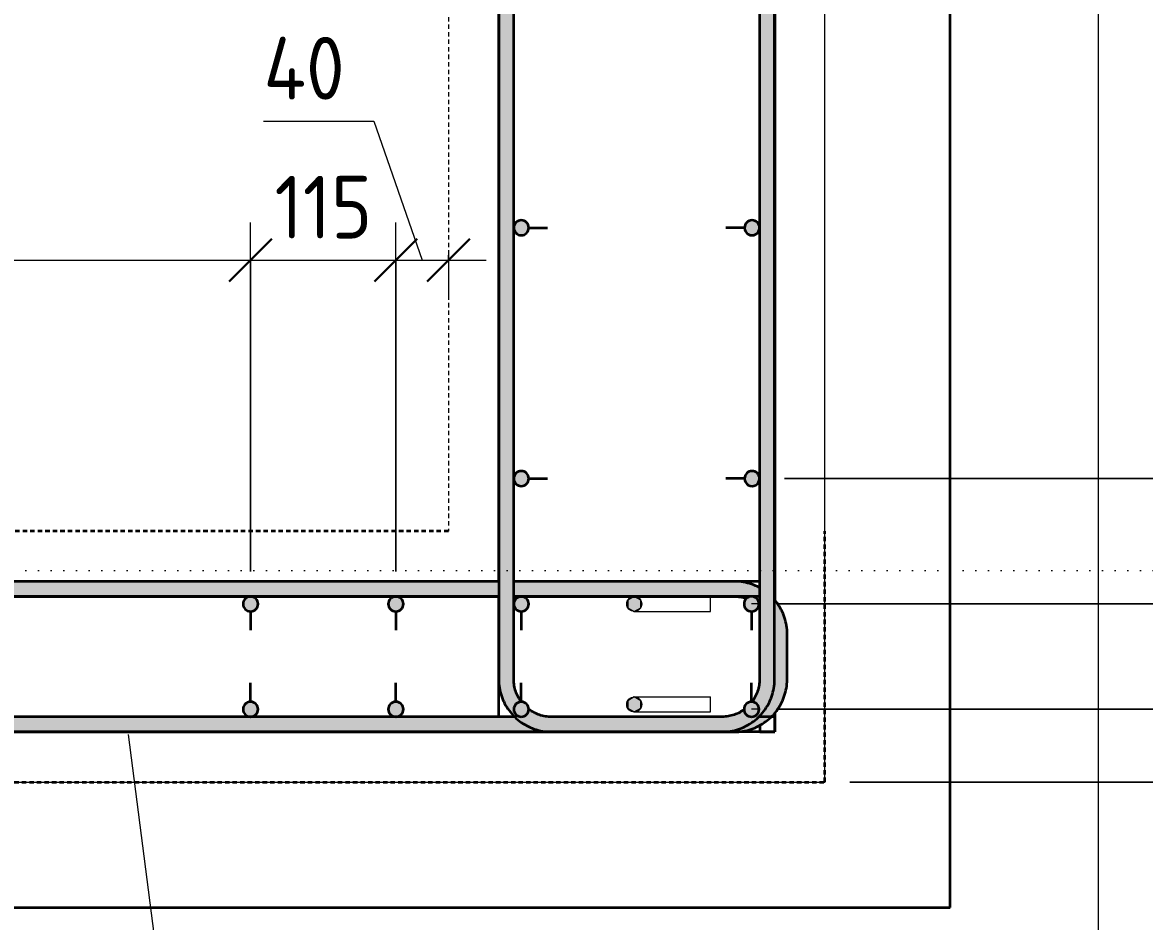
# Model space of a CAD drawing. Header units: millimetres. Extents: x 23200 to 49062, y -2858 to 35213.
# Drawn here: x 27010 to 27905, y 32634 to 33351 of the extents above; entities that cross this region are included whole.
import ezdxf

# ---------------------------------------------------------------- set-up
doc = ezdxf.new("R2010")
doc.units = ezdxf.units.MM
doc.linetypes.add('01 Штриховая _4 мм_', pattern=[6, 3.5, -2.5])
doc.linetypes.add('04 Пунктир 10мм', pattern=[10, 0, -10])
for name, color, linetype, lineweight in [('AA_Dim', 7, 'Continuous', 9), ('AA_Dim-20', 7, 'Continuous', 9), ('AA_Linii', 7, 'Continuous', 9), ('AA_Oformlenie', 7, 'Continuous', 9), ('AA_Razrez', 7, 'Continuous', 9), ('AA_Vinoska', 7, 'Continuous', 9), ('AF_Perekritie', 7, 'Continuous', 60), ('AF_Perekritie_Опалубка', 253, 'Continuous', 20), ('AF_Stena_Опалубка', 253, 'Continuous', 20), ('KR_Armatura', 7, 'Continuous', 20), ('KR_Armatura_Tonkie', 7, 'Continuous', 20), ('KR_Fundament', 7, 'Continuous', 20)]:
    doc.layers.add(name, color=color, linetype=linetype, lineweight=lineweight)
doc.styles.add('ISOCPEUR_1', font='isocpeur.ttf', dxfattribs={"width": 0.9, "height": 50})
doc.dimstyles.new('05_Округл_5мм__прозр_', dxfattribs={"dimscale": 304.8, "dimtxt": 49.799059, "dimasz": 0.111549, "dimexe": 0.098425, "dimexo": 0.065617, "dimgap": 0.006562, "dimtad": 1, "dimdec": 0, "dimrnd": 5, "dimdsep": 46, "dimtxsty": 'ISOCPEUR_1', "dimblk1": 'OBLIQUE', "dimblk2": 'OBLIQUE', "dimsah": 1, "dimcen": 0.09, "dimdle": 0.098425, "dimazin": 0, "dimtfac": 1, "dimtdec": 4, "dimtix": 1, "dimtmove": 1, "dimatfit": 3, "dimfxl": 1, "dimtvp": 1, "dimtolj": 1, "dimtzin": 0, "dimlwd": 18, "dimlwe": 18, "dimarcsym": 2})
doc.dimstyles.new('05_Округл_5мм__прозр__1', dxfattribs={"dimscale": 304.8, "dimtxt": 49.799059, "dimasz": 0.111549, "dimexe": 0.098425, "dimexo": 0.065617, "dimgap": 0.006562, "dimtad": 1, "dimdec": 0, "dimrnd": 5, "dimdsep": 46, "dimtxsty": 'ISOCPEUR_1', "dimblk1": 'OBLIQUE', "dimblk2": 'OBLIQUE', "dimsah": 1, "dimcen": 0.09, "dimdle": 0.098425, "dimazin": 0, "dimtfac": 1, "dimtdec": 4, "dimtix": 1, "dimtmove": 0, "dimatfit": 3, "dimfxl": 1, "dimtvp": 1, "dimtolj": 1, "dimtzin": 0, "dimlwd": 18, "dimlwe": 18, "dimarcsym": 2})

# ---------------------------------------------------------------- blocks, each defined once
blk = doc.blocks.new('350_Стержень П торец СК-СГ _НесАрм_РабПлоск_ - 350_Стержень П торец СК-СГ _НесАрм_РабПлоск_-3935238-Схема армирования стен входной группы на отм_ -1_700 в_о А_1-Б_1_5-7')
at = {"layer": 'KR_Armatura_Tonkie', "lineweight": 35}
h = blk.add_hatch(color=256, dxfattribs=at)
h.paths.add_polyline_path([(26949.97, 32893), (27390.06, 32893.2), (27390.06, 32905), (26850.06, 32904.8), (26850.06, 32893), (26930.8, 32893)])
h.paths.add_polyline_path([(27448.57, 32893), (27578.06, 32893.2), (27578.06, 32905), (27402.06, 32904.8), (27402.06, 32893), (27429.39, 32893)])
h = blk.add_hatch(color=256, dxfattribs=at)
h.paths.add_polyline_path([(27612.51, 32863), (27620.06, 32863), (27618.63, 32873.87), (27614.43, 32884), (27610.06, 32889.7), (27610.06, 32863), (27611.06, 32863)])
h.paths.add_polyline_path([(27598.06, 32885.14), (27598.06, 32899.79), (27588.93, 32903.57), (27578.06, 32904.8), (27578.06, 32893), (27586.45, 32891.72), (27587.47, 32891.3), (27588.89, 32892.3), (27590.09, 32892.8), (27592.44, 32892.9), (27594.02, 32892.46), (27594.65, 32892.2), (27595.89, 32891.24), (27596.9, 32889.85), (27597.44, 32888.55), (27597.58, 32886.48), (27597.65, 32885.46)])
for points in [[(27614.06, 32827), (27620.06, 32827), (27619.86, 32863), (27610.06, 32863), (27610.06, 32827), (27612.61, 32827)], [(27578.06, 32785), (27589.33, 32786.6), (27599.06, 32790.63), (27607.76, 32797.3), (27614.43, 32806), (27618.63, 32816.13), (27619.86, 32827), (27610.06, 32827), (27608.63, 32816.13), (27604.23, 32805.73), (27597.76, 32797.3), (27589.06, 32790.63), (27578.06, 32786.32), (27578.06, 32785.2)]]:
    blk.add_hatch(color=256, dxfattribs=at).paths.add_polyline_path(points)
h = blk.add_hatch(color=256, dxfattribs=at)
h.paths.add_polyline_path([(26873.27, 32785), (27430.49, 32785.21), (27420.4, 32786.76), (27410.58, 32791), (27402.46, 32797), (26850.06, 32796.8), (26850.06, 32785)])
h.paths.add_polyline_path([(27578.06, 32785), (27578.06, 32786.32), (27568.06, 32785)])
for p, q in [((27390.08, 32905), (26850.06, 32905)), ((26850.06, 32893), (26850.06, 32905)), ((27578.06, 32905), (27402.06, 32905)), ((26850.06, 32893), (27390.08, 32893)), ((26850.15, 32892.95), (26876.04, 32878)), ((27402.06, 32893), (27578.06, 32893)), ((27620.06, 32827), (27620.06, 32863)), ((26850.15, 32797.05), (26876.04, 32812)), ((27402.76, 32797), (26850.06, 32797)), ((26850.06, 32785), (26850.06, 32797)), ((27568.06, 32797), (27432.06, 32797)), ((26850.06, 32785), (27578.06, 32785))]:
    blk.add_line(p, q, dxfattribs=at)
at = {"layer": 'KR_Armatura_Tonkie', "lineweight": 35, "flags": 128}
for points in [[(27597.86, 32900.04), (27596.36, 32900.8), (27594.83, 32901.51), (27593.28, 32902.15), (27591.7, 32902.72), (27590.1, 32903.24), (27588.49, 32903.69), (27586.85, 32904.07), (27585.2, 32904.39), (27583.54, 32904.64), (27581.87, 32904.83), (27580.19, 32904.95), (27578.52, 32905), (27578.06, 32905)], [(27578.06, 32893), (27579.26, 32892.98), (27580.46, 32892.9), (27581.65, 32892.78), (27582.84, 32892.62), (27584.02, 32892.4), (27585.19, 32892.14), (27586.35, 32891.83), (27587.5, 32891.48)], [(27620.06, 32863), (27620.03, 32864.68), (27619.93, 32866.36), (27619.76, 32868.03), (27619.53, 32869.69), (27619.22, 32871.34), (27618.86, 32872.98), (27618.43, 32874.61), (27617.93, 32876.21), (27617.37, 32877.8), (27616.75, 32879.36), (27616.06, 32880.89), (27615.32, 32882.39), (27614.51, 32883.87), (27613.65, 32885.31), (27612.73, 32886.72), (27611.75, 32888.08), (27610.72, 32889.41), (27610.06, 32890.19)], [(27597.49, 32885.85), (27597.84, 32885.55), (27598.08, 32885.34)], [(27578.06, 32785), (27579.74, 32785.03), (27581.42, 32785.13), (27583.09, 32785.3), (27584.75, 32785.54), (27586.41, 32785.84), (27588.05, 32786.2), (27589.67, 32786.64), (27591.27, 32787.13), (27592.86, 32787.69), (27594.42, 32788.32), (27595.95, 32789), (27597.46, 32789.75), (27598.93, 32790.55), (27600.37, 32791.42), (27601.78, 32792.34), (27603.14, 32793.31), (27604.47, 32794.34), (27605.76, 32795.42), (27607, 32796.56), (27608.19, 32797.74), (27609.34, 32798.97), (27610.43, 32800.24), (27611.48, 32801.56), (27612.47, 32802.91), (27613.4, 32804.31), (27614.28, 32805.74), (27615.1, 32807.2), (27615.87, 32808.7), (27616.57, 32810.23), (27617.21, 32811.78), (27617.78, 32813.36), (27618.3, 32814.96), (27618.75, 32816.58), (27619.13, 32818.21), (27619.45, 32819.86), (27619.7, 32821.52), (27619.89, 32823.19), (27620.01, 32824.87), (27620.06, 32826.55), (27620.06, 32827)]]:
    blk.add_lwpolyline(points, dxfattribs=at)
blk = doc.blocks.new('350_Стержень П торец СК-СГ _НесАрм_РабПлоск_ - 350_Стержень П торец СК-СГ _НесАрм_РабПлоск_-V7-Схема армирования стен входной группы на отм_ -1_700 в_о А_1-Б_1_5-7')
at = {"layer": 'KR_Armatura_Tonkie', "lineweight": 35}
for p, q in [((27390.08, 32905), (26850.06, 32905)), ((26850.06, 32903.24), (26850.06, 32904.8)), ((26850.06, 32893.2), (26850.06, 32903.05)), ((27578.06, 32905), (27402.06, 32905)), ((26850.06, 32893), (27390.08, 32893)), ((26850.15, 32892.95), (26876.04, 32878)), ((27402.06, 32893), (27578.06, 32893)), ((27620.06, 32827), (27620.06, 32863)), ((26850.15, 32797.05), (26876.04, 32812)), ((27402.76, 32797), (26850.06, 32797)), ((26850.06, 32785.2), (26850.06, 32796.8)), ((27568.06, 32797), (27432.06, 32797)), ((26850.06, 32785), (27578.06, 32785))]:
    blk.add_line(p, q, dxfattribs=at)
at = {"layer": 'KR_Armatura_Tonkie', "lineweight": 35, "flags": 128}
for points in [[(27597.86, 32900.04), (27596.36, 32900.8), (27594.83, 32901.51), (27593.28, 32902.15), (27591.7, 32902.72), (27590.1, 32903.24), (27588.49, 32903.69), (27586.85, 32904.07), (27585.2, 32904.39), (27583.54, 32904.64), (27581.87, 32904.83), (27580.19, 32904.95), (27578.52, 32905), (27578.06, 32905)], [(27620.06, 32863), (27620.03, 32864.68), (27619.93, 32866.36), (27619.76, 32868.03), (27619.53, 32869.69), (27619.22, 32871.34), (27618.86, 32872.98), (27618.43, 32874.61), (27617.93, 32876.21), (27617.37, 32877.8), (27616.75, 32879.36), (27616.06, 32880.89), (27615.32, 32882.39), (27614.51, 32883.87), (27613.65, 32885.31), (27612.73, 32886.72), (27611.75, 32888.08), (27610.72, 32889.41), (27610.06, 32890.19)], [(27578.06, 32785), (27579.74, 32785.03), (27581.42, 32785.13), (27583.09, 32785.3), (27584.75, 32785.54), (27586.41, 32785.84), (27588.05, 32786.2), (27589.67, 32786.64), (27591.27, 32787.13), (27592.86, 32787.69), (27594.42, 32788.32), (27595.95, 32789), (27597.46, 32789.75), (27598.93, 32790.55), (27600.37, 32791.42), (27601.78, 32792.34), (27603.14, 32793.31), (27604.47, 32794.34), (27605.76, 32795.42), (27607, 32796.56), (27608.19, 32797.74), (27609.34, 32798.97), (27610.43, 32800.24), (27611.48, 32801.56), (27612.47, 32802.91), (27613.4, 32804.31), (27614.28, 32805.74), (27615.1, 32807.2), (27615.87, 32808.7), (27616.57, 32810.23), (27617.21, 32811.78), (27617.78, 32813.36), (27618.3, 32814.96), (27618.75, 32816.58), (27619.13, 32818.21), (27619.45, 32819.86), (27619.7, 32821.52), (27619.89, 32823.19), (27620.01, 32824.87), (27620.06, 32826.55), (27620.06, 32827)]]:
    blk.add_lwpolyline(points, dxfattribs=at)
blk = doc.blocks.new('265_Выпуск П одной длины _НесАрм_РабПлоск_ - В1 _d12_-V10-Схема армирования стен входной группы на отм_ -1_700 в_о А_1-Б_1_5-7')
at = {"layer": 'KR_Armatura_Tonkie', "lineweight": 35}
for points in [[(-12, 0), (-11.8, -1.55), (-11.2, -3), (-10.24, -4.24), (-9, -5.2), (-7.55, -5.8), (-6, -6), (-4.45, -5.8), (-3, -5.2), (-1.76, -4.24), (-0.8, -3), (-0.2, -1.55), (0, 0), (-0.2, 1.55), (-0.8, 3), (-1.76, 4.24), (-3, 5.2), (-4.45, 5.8), (-6, 6), (-7.55, 5.8), (-9, 5.2), (-10.56, 3.83), (-11.2, 3), (-11.8, 1.55)], [(72, 0), (72.2, -1.55), (72.8, -3), (73.76, -4.24), (75, -5.2), (76.45, -5.8), (78.45, -5.94), (79.55, -5.8), (81, -5.2), (82.24, -4.24), (83.2, -3), (83.8, -1.55), (84, 0), (83.8, 1.55), (83.2, 3), (82.24, 4.24), (81, 5.2), (79.55, 5.8), (78, 6), (76.45, 5.8), (75, 5.2), (73.44, 3.83), (72.8, 3), (72.2, 1.55)]]:
    blk.add_hatch(color=256, dxfattribs=at).paths.add_polyline_path(points)
at = {"layer": 'KR_Armatura'}
for centre in [(-6, 0), (78, 0)]:
    blk.add_circle(centre, 6, dxfattribs=at)
at = {"layer": 'KR_Armatura_Tonkie', "lineweight": 35}
for p, q in [((0, 0), (15, 0)), ((72, 0), (57, 0))]:
    blk.add_line(p, q, dxfattribs=at)
for centre, start, end in [((-6, 0), 360, 180), ((-6, 0), 180, 360), ((78, 0), 360, 180), ((78, 0), 180, 360)]:
    blk.add_arc(centre, 6, start, end, dxfattribs=at)
blk = doc.blocks.new('265_Выпуск П одной длины _НесАрм_РабПлоск_ - В2 _d12_ T_300-3836849-Схема армирования стен входной группы на отм_ -1_700 в_о А_1-Б_1_5-7')
at = {"layer": 'KR_Armatura_Tonkie', "lineweight": 35}
for points in [[(-6, 6), (-7.55, 5.8), (-9, 5.2), (-10.24, 4.24), (-11.2, 3), (-11.8, 1.55), (-12, 0), (-11.8, -1.55), (-11.2, -3), (-10.24, -4.24), (-9, -5.2), (-7.55, -5.8), (-6, -6), (-4.45, -5.8), (-3, -5.2), (-1.76, -4.24), (-0.8, -3), (-0.2, -1.55), (0, 0), (-0.2, 1.55), (-0.8, 3), (-1.76, 4.24), (-3, 5.2), (-4.45, 5.8)], [(178, 6), (175.84, 5.55), (175, 5.2), (173.76, 4.24), (172.8, 3), (172.2, 1.55), (172, 0), (172.2, -1.55), (172.8, -3), (173.76, -4.24), (175, -5.2), (176.45, -5.8), (178, -6), (179.55, -5.8), (181, -5.2), (182.24, -4.24), (183.2, -3), (183.8, -1.55), (184, 0), (183.8, 1.55), (183.2, 3), (182.24, 4.24), (181, 5.2), (179.55, 5.8)]]:
    blk.add_hatch(color=256, dxfattribs=at).paths.add_polyline_path(points)
at = {"layer": 'KR_Armatura'}
for centre in [(-6, 0), (178, 0)]:
    blk.add_circle(centre, 6, dxfattribs=at)
at = {"layer": 'KR_Armatura_Tonkie', "lineweight": 35}
for p, q in [((0, 0), (15, 0)), ((172, 0), (157, 0))]:
    blk.add_line(p, q, dxfattribs=at)
for centre, start, end in [((-6, 0), 360, 180), ((-6, 0), 180, 360), ((178, 0), 0, 180), ((178, 0), 180, 360)]:
    blk.add_arc(centre, 6, start, end, dxfattribs=at)
blk = doc.blocks.new('350_Стержень П торец СК-СГ _НесАрм_РабПлоск_ - 350_Стержень П торец СК-СГ _НесАрм_РабПлоск_-3935290-Схема армирования стен входной группы на отм_ -1_700 в_о А_1-Б_1_5-7')
at = {"layer": 'KR_Armatura_Tonkie', "lineweight": 35}
for p, q in [((27390.06, 33555), (27390.06, 32827)), ((27402.06, 32827), (27402.06, 33555)), ((27598.06, 33555), (27598.06, 32827)), ((27610.06, 32827), (27610.06, 33555)), ((27568.06, 32797), (27432.06, 32797)), ((27432.06, 32785), (27568.06, 32785))]:
    blk.add_line(p, q, dxfattribs=at)
at = {"layer": 'KR_Armatura_Tonkie', "lineweight": 35, "flags": 128}
for points in [[(27390.06, 32827), (27390.1, 32825.32), (27390.2, 32823.64), (27390.36, 32821.97), (27390.6, 32820.31), (27390.9, 32818.66), (27391.27, 32817.02), (27391.7, 32815.39), (27392.19, 32813.79), (27392.75, 32812.2), (27393.38, 32810.64), (27394.06, 32809.11), (27394.81, 32807.61), (27395.61, 32806.13), (27396.48, 32804.69), (27397.4, 32803.29), (27398.37, 32801.92), (27399.4, 32800.59), (27400.49, 32799.31), (27401.62, 32798.07), (27402.8, 32796.87), (27404.03, 32795.73), (27405.3, 32794.63), (27406.62, 32793.58), (27407.97, 32792.59), (27409.37, 32791.66), (27410.8, 32790.78), (27412.27, 32789.96), (27413.76, 32789.2), (27415.29, 32788.49), (27416.84, 32787.85), (27418.42, 32787.28), (27420.02, 32786.76), (27421.64, 32786.31), (27423.27, 32785.93), (27424.92, 32785.61), (27426.58, 32785.36), (27428.25, 32785.17), (27429.93, 32785.05), (27431.61, 32785), (27432.06, 32785)], [(27568.06, 32785), (27569.74, 32785.03), (27571.42, 32785.13), (27573.09, 32785.3), (27574.75, 32785.54), (27576.41, 32785.84), (27578.05, 32786.2), (27579.67, 32786.64), (27581.27, 32787.13), (27582.86, 32787.69), (27584.42, 32788.32), (27585.95, 32789), (27587.46, 32789.75), (27588.93, 32790.55), (27590.37, 32791.42), (27591.78, 32792.34), (27593.14, 32793.31), (27594.47, 32794.34), (27595.76, 32795.42), (27597, 32796.56), (27598.19, 32797.74), (27599.34, 32798.97), (27600.43, 32800.24), (27601.48, 32801.56), (27602.47, 32802.91), (27603.4, 32804.31), (27604.28, 32805.74), (27605.1, 32807.2), (27605.87, 32808.7), (27606.57, 32810.23), (27607.21, 32811.78), (27607.78, 32813.36), (27608.3, 32814.96), (27608.75, 32816.58), (27609.13, 32818.21), (27609.45, 32819.86), (27609.7, 32821.52), (27609.89, 32823.19), (27610.01, 32824.87), (27610.06, 32826.55), (27610.06, 32827)]]:
    blk.add_lwpolyline(points, dxfattribs=at)
blk = doc.blocks.new('350_Стержень П торец СК-СГ _НесАрм_РабПлоск_ - 350_Стержень П торец СК-СГ _НесАрм_РабПлоск_-V15-Схема армирования стен входной группы на отм_ -1_700 в_о А_1-Б_1_5-7')
at = {"layer": 'KR_Armatura_Tonkie', "lineweight": 35}
for p, q in [((27390.06, 33555), (27390.06, 32905)), ((27402.06, 32905), (27402.06, 33555)), ((27598.06, 33555), (27598.06, 32899.79)), ((27610.06, 32889.7), (27610.06, 33555)), ((27390.06, 32893), (27390.06, 32827)), ((27402.06, 32827), (27402.06, 32893)), ((27598.06, 32885.14), (27598.06, 32827)), ((27568.06, 32797), (27432.06, 32797)), ((27432.06, 32785), (27568.06, 32785))]:
    blk.add_line(p, q, dxfattribs=at)
at = {"layer": 'KR_Armatura_Tonkie', "lineweight": 35, "flags": 128}
blk.add_lwpolyline([(27390.06, 32827), (27390.1, 32825.32), (27390.2, 32823.64), (27390.36, 32821.97), (27390.6, 32820.31), (27390.9, 32818.66), (27391.27, 32817.02), (27391.7, 32815.39), (27392.19, 32813.79), (27392.75, 32812.2), (27393.38, 32810.64), (27394.06, 32809.11), (27394.81, 32807.61), (27395.61, 32806.13), (27396.48, 32804.69), (27397.4, 32803.29), (27398.37, 32801.92), (27399.4, 32800.59), (27400.49, 32799.31), (27401.62, 32798.07), (27402.67, 32797)], dxfattribs=at)
blk = doc.blocks.new('350_Стержень П торец СК-СГ _НесАрм_РабПлоск_ - 350_Стержень П торец СК-СГ _НесАрм_РабПлоск_-V16-Схема армирования стен входной группы на отм_ -1_700 в_о А_1-Б_1_5-7')
at = {"layer": 'KR_Armatura_Tonkie', "lineweight": 35}
for points in [[(27390.87, 32827), (27402.06, 32827), (27401.86, 33555), (27390.06, 33555), (27390.27, 32827)], [(27601.57, 32827), (27610.06, 32827), (27609.86, 33555), (27598.06, 33555), (27598.27, 32827), (27601.06, 32827)], [(27432.06, 32785), (27432.06, 32797), (27424.3, 32798.02), (27416.5, 32801.45), (27414.01, 32803.36), (27414.06, 32803), (27413.7, 32801.06), (27412.95, 32799.6), (27412.3, 32798.76), (27411.06, 32797.8), (27409.61, 32797.2), (27407.8, 32797.04), (27406.51, 32797.2), (27405.06, 32797.8), (27403.82, 32798.76), (27402.54, 32800.79), (27402.27, 32801.45), (27402.06, 32803), (27402.27, 32804.55), (27402.9, 32806.05), (27403.82, 32807.24), (27405.83, 32808.52), (27406.51, 32808.8), (27408.33, 32809.07), (27405.96, 32812.3), (27403.07, 32819.34), (27401.86, 32827), (27390.06, 32827), (27391.49, 32816.13), (27395.69, 32806), (27402.87, 32796.92), (27411.06, 32790.63), (27421.19, 32786.43), (27429.39, 32785.35)], [(27568.06, 32785), (27578.93, 32786.43), (27589.33, 32790.83), (27597.76, 32797.3), (27604.43, 32806), (27608.63, 32816.13), (27609.86, 32827), (27598.06, 32827), (27597.04, 32819.24), (27594.04, 32812), (27591.73, 32808.99), (27593.92, 32808.5), (27595.14, 32807.81), (27595.89, 32807.24), (27596.84, 32806), (27597.44, 32804.55), (27597.61, 32802.73), (27597.44, 32801.45), (27596.84, 32800), (27595.89, 32798.76), (27594.65, 32797.8), (27593.2, 32797.2), (27591.65, 32797), (27589.85, 32797.31), (27588.22, 32798.13), (27587.4, 32798.76), (27586.18, 32800.65), (27585.85, 32801.45), (27585.64, 32803), (27582.76, 32800.89), (27575.72, 32798.01), (27568.06, 32796.8), (27568.06, 32785.2)], [(27506.1, 32785), (27568.06, 32785.2), (27568.06, 32797), (27432.06, 32796.8), (27432.06, 32785), (27486.92, 32785)]]:
    blk.add_hatch(color=256, dxfattribs=at).paths.add_polyline_path(points)
for p, q in [((27390.06, 33555), (27390.06, 32827)), ((27402.06, 32827), (27402.06, 33555)), ((27598.06, 33555), (27598.06, 32827)), ((27610.06, 32827), (27610.06, 33555)), ((27568.06, 32797), (27432.06, 32797)), ((27432.06, 32785), (27568.06, 32785))]:
    blk.add_line(p, q, dxfattribs=at)
at = {"layer": 'KR_Armatura_Tonkie', "lineweight": 35, "flags": 128}
for points in [[(27390.06, 32827), (27390.1, 32825.32), (27390.2, 32823.64), (27390.36, 32821.97), (27390.6, 32820.31), (27390.9, 32818.66), (27391.27, 32817.02), (27391.7, 32815.39), (27392.19, 32813.79), (27392.75, 32812.2), (27393.38, 32810.64), (27394.06, 32809.11), (27394.81, 32807.61), (27395.61, 32806.13), (27396.48, 32804.69), (27397.4, 32803.29), (27398.37, 32801.92), (27399.4, 32800.59), (27400.49, 32799.31), (27401.62, 32798.07), (27402.8, 32796.87), (27404.03, 32795.73), (27405.3, 32794.63), (27406.62, 32793.58), (27407.97, 32792.59), (27409.37, 32791.66), (27410.8, 32790.78), (27412.27, 32789.96), (27413.76, 32789.2), (27415.29, 32788.49), (27416.84, 32787.85), (27418.42, 32787.28), (27420.02, 32786.76), (27421.64, 32786.31), (27423.27, 32785.93), (27424.92, 32785.61), (27426.58, 32785.36), (27428.25, 32785.17), (27429.93, 32785.05), (27431.61, 32785), (27432.06, 32785)], [(27408.07, 32809), (27407.49, 32809.79), (27406.82, 32810.79), (27406.19, 32811.81), (27405.6, 32812.86), (27405.06, 32813.93), (27404.56, 32815.02), (27404.1, 32816.13), (27403.69, 32817.26), (27403.32, 32818.4), (27403, 32819.55), (27402.73, 32820.72), (27402.5, 32821.9), (27402.32, 32823.09), (27402.19, 32824.28), (27402.1, 32825.48), (27402.06, 32826.68), (27402.06, 32827)], [(27568.06, 32785), (27569.74, 32785.03), (27571.42, 32785.13), (27573.09, 32785.3), (27574.75, 32785.54), (27576.41, 32785.84), (27578.05, 32786.2), (27579.67, 32786.64), (27581.27, 32787.13), (27582.86, 32787.69), (27584.42, 32788.32), (27585.95, 32789), (27587.46, 32789.75), (27588.93, 32790.55), (27590.37, 32791.42), (27591.78, 32792.34), (27593.14, 32793.31), (27594.47, 32794.34), (27595.76, 32795.42), (27597, 32796.56), (27598.19, 32797.74), (27599.34, 32798.97), (27600.43, 32800.24), (27601.48, 32801.56), (27602.47, 32802.91), (27603.4, 32804.31), (27604.28, 32805.74), (27605.1, 32807.2), (27605.87, 32808.7), (27606.57, 32810.23), (27607.21, 32811.78), (27607.78, 32813.36), (27608.3, 32814.96), (27608.75, 32816.58), (27609.13, 32818.21), (27609.45, 32819.86), (27609.7, 32821.52), (27609.89, 32823.19), (27610.01, 32824.87), (27610.06, 32826.55), (27610.06, 32827)], [(27598.06, 32827), (27598.04, 32825.8), (27597.97, 32824.6), (27597.85, 32823.41), (27597.68, 32822.22), (27597.46, 32821.04), (27597.2, 32819.87), (27596.89, 32818.71), (27596.54, 32817.56), (27596.14, 32816.43), (27595.69, 32815.32), (27595.2, 32814.22), (27594.67, 32813.15), (27594.1, 32812.09), (27593.48, 32811.06), (27592.82, 32810.06), (27592.12, 32809.08)], [(27432.06, 32797), (27430.86, 32797.02), (27429.66, 32797.1), (27428.47, 32797.22), (27427.28, 32797.38), (27426.1, 32797.6), (27424.93, 32797.86), (27423.77, 32798.17), (27422.62, 32798.52), (27421.49, 32798.92), (27420.38, 32799.37), (27419.28, 32799.86), (27418.21, 32800.39), (27417.16, 32800.97), (27416.13, 32801.58), (27415.12, 32802.24), (27414.15, 32802.94)], [(27585.68, 32802.73), (27585.27, 32802.42), (27584.27, 32801.76), (27583.25, 32801.13), (27582.2, 32800.54), (27581.13, 32800), (27580.04, 32799.5), (27578.93, 32799.04), (27577.81, 32798.63), (27576.66, 32798.26), (27575.51, 32797.94), (27574.34, 32797.66), (27573.16, 32797.44), (27571.97, 32797.26), (27570.78, 32797.12), (27569.59, 32797.04), (27568.39, 32797), (27568.06, 32797)]]:
    blk.add_lwpolyline(points, dxfattribs=at)
blk = doc.blocks.new('Перекрытия 3 - Перекрытия 1-3673652-Схема армирования стен входной группы на отм_ -1_700 в_о А_1-Б_1_5-7')
at = {"layer": 'AF_Perekritie', "linetype": '01 Штриховая _4 мм_', "lineweight": 35}
for p, q in [((27350.06, 32944.99), (25550.06, 32944.99)), ((27650.06, 32744.99), (27650.06, 32944.99)), ((25269.88, 32744.99), (27650.06, 32744.99))]:
    blk.add_line(p, q, dxfattribs=at)
blk = doc.blocks.new('011_Прямоугольник обрыва _ЭлУзла_ - 011_Прямоугольник обрыва _ЭлУзла_-3874543-Схема армирования стен входной группы на отм_ -1_700 в_о А_1-Б_1_5-7')
at = {"layer": 'AA_Oformlenie'}
blk.add_line((4231.63, -825.13), (4231.63, -2386.85), dxfattribs=at)
blk = doc.blocks.new('DIMBLOCK12-Схема армирования стен входной группы на отм_ -1_700 в_о А_1-Б_1_5-7')
at = {"layer": 'AA_Dim-20', "lineweight": 30}
for p, q in [((28022.01, 32803), (28005.01, 32820)), ((28022.01, 32803), (28039.01, 32786)), ((28022.01, 32745), (28005.01, 32762)), ((28022.01, 32745), (28039.01, 32728))]:
    blk.add_line(p, q, dxfattribs=at)
at = {"layer": 'AA_Dim-20', "lineweight": 18}
for p, q in [((27611.65, 32803), (28052.01, 32803)), ((28022.01, 32803), (27611.65, 32803)), ((28022.01, 32715), (28022.01, 32803)), ((28022.01, 32743.78), (28022.01, 32774)), ((27670.06, 32745), (28052.01, 32745)), ((28022.01, 32745), (27670.06, 32745)), ((28022.01, 32660.58), (28022.01, 32743.78))]:
    blk.add_line(p, q, dxfattribs=at)
at = {"layer": 'AA_Dim-20', "color": 0, "lineweight": 18, "insert": (27954.69, 32660.58), "char_height": 50, "width": 75.8478, "attachment_point": 1, "rotation": 90, "line_spacing_factor": 1.149209, "style": 'ISOCPEUR_1'}
blk.add_mtext('60', dxfattribs=at)
blk = doc.blocks.new('_Oblique')
at = {"color": 0, "linetype": 'ByBlock', "lineweight": -2}
blk.add_line((-0.5, -0.5), (0.5, 0.5), dxfattribs=at)
blk = doc.blocks.new('DIMBLOCK13-Схема армирования стен входной группы на отм_ -1_700 в_о А_1-Б_1_5-7')
at = {"layer": 'AA_Dim-20', "lineweight": 30}
for p, q in [((28022.01, 32887), (28005.01, 32904)), ((28022.01, 32887), (28039.01, 32870)), ((28022.01, 32803), (28005.01, 32820)), ((28022.01, 32803), (28039.01, 32786))]:
    blk.add_line(p, q, dxfattribs=at)
at = {"layer": 'AA_Dim-20', "lineweight": 18}
for p, q in [((27611.65, 32887), (28052.01, 32887)), ((28022.01, 32887), (27611.65, 32887)), ((28022.01, 32803), (28022.01, 32887)), ((27611.65, 32803), (28052.01, 32803)), ((28022.01, 32803), (27611.65, 32803))]:
    blk.add_line(p, q, dxfattribs=at)
at = {"layer": 'AA_Dim-20', "color": 0, "lineweight": 18, "insert": (27954.69, 32813.4), "char_height": 50, "width": 75.8478, "attachment_point": 1, "rotation": 90, "line_spacing_factor": 1.149209, "style": 'ISOCPEUR_1'}
blk.add_mtext('85', dxfattribs=at)
blk = doc.blocks.new('DIMBLOCK14-Схема армирования стен входной группы на отм_ -1_700 в_о А_1-Б_1_5-7')
at = {"layer": 'AA_Dim-20', "lineweight": 30}
for p, q in [((28022.01, 32986.98), (28005.01, 33003.98)), ((28022.01, 32986.98), (28039.01, 32969.98)), ((28022.01, 32887), (28005.01, 32904)), ((28022.01, 32887), (28039.01, 32870))]:
    blk.add_line(p, q, dxfattribs=at)
at = {"layer": 'AA_Dim-20', "lineweight": 18}
for p, q in [((27618.06, 32986.98), (28052.01, 32986.98)), ((28022.01, 32986.98), (27618.06, 32986.98)), ((28022.01, 32887), (28022.01, 32986.98)), ((27611.65, 32887), (28052.01, 32887)), ((28022.01, 32887), (27611.65, 32887))]:
    blk.add_line(p, q, dxfattribs=at)
at = {"layer": 'AA_Dim-20', "color": 0, "lineweight": 18, "insert": (27954.69, 32893.9), "char_height": 50, "width": 103.4288, "attachment_point": 1, "rotation": 90, "line_spacing_factor": 1.149209, "style": 'ISOCPEUR_1'}
blk.add_mtext('100', dxfattribs=at)
blk = doc.blocks.new('DIMBLOCK15-Схема армирования стен входной группы на отм_ -1_700 в_о А_1-Б_1_5-7')
at = {"layer": 'AA_Dim-20', "lineweight": 30}
for p, q in [((28022.01, 34186.98), (28005.01, 34203.98)), ((28022.01, 34186.98), (28039.01, 34169.98)), ((28022.01, 32986.98), (28005.01, 33003.98)), ((28022.01, 32986.98), (28039.01, 32969.98))]:
    blk.add_line(p, q, dxfattribs=at)
at = {"layer": 'AA_Dim-20', "lineweight": 18}
for p, q in [((27618.06, 34186.98), (28052.01, 34186.98)), ((28022.01, 34186.98), (27618.06, 34186.98)), ((28022.01, 32986.98), (28022.01, 34186.98)), ((27618.06, 32986.98), (28052.01, 32986.98)), ((28022.01, 32986.98), (27618.06, 32986.98))]:
    blk.add_line(p, q, dxfattribs=at)
at = {"layer": 'AA_Dim-20', "color": 0, "lineweight": 18, "insert": (27954.69, 33433.28), "char_height": 50, "width": 368.8961, "attachment_point": 1, "rotation": 90, "line_spacing_factor": 1.149209, "style": 'ISOCPEUR_1'}
blk.add_mtext('200х6=1200', dxfattribs=at)
blk = doc.blocks.new('DIMBLOCK32-Схема армирования стен входной группы на отм_ -1_700 в_о А_1-Б_1_5-7')
at = {"layer": 'AA_Dim-20', "lineweight": 18}
for p, q in [((25592.24, 32913), (25592.24, 33191.05)), ((27192.24, 32913), (27192.24, 33191.05)), ((25592.24, 33161.05), (27192.24, 33161.05)), ((25592.24, 33161.05), (25592.24, 32913)), ((27192.24, 33161.05), (27192.24, 32913))]:
    blk.add_line(p, q, dxfattribs=at)
at = {"layer": 'AA_Dim-20', "lineweight": 30}
for p, q in [((25592.24, 33161.05), (25609.24, 33178.05)), ((27192.24, 33161.05), (27209.24, 33178.05)), ((25592.24, 33161.05), (25575.24, 33144.05)), ((27192.24, 33161.05), (27175.24, 33144.05))]:
    blk.add_line(p, q, dxfattribs=at)
at = {"layer": 'AA_Dim-20', "color": 0, "lineweight": 18, "insert": (26238.54, 33228.37), "char_height": 50, "width": 368.8961, "attachment_point": 1, "line_spacing_factor": 1.149209, "style": 'ISOCPEUR_1'}
blk.add_mtext('200х8=1600', dxfattribs=at)
blk = doc.blocks.new('DIMBLOCK33-Схема армирования стен входной группы на отм_ -1_700 в_о А_1-Б_1_5-7')
at = {"layer": 'AA_Dim-20', "lineweight": 18}
for p, q in [((27192.24, 32913), (27192.24, 33191.05)), ((27308.06, 32913), (27308.06, 33191.05)), ((27192.24, 33161.05), (27308.06, 33161.05)), ((27192.24, 33161.05), (27192.24, 32913)), ((27308.06, 33161.05), (27308.06, 32913))]:
    blk.add_line(p, q, dxfattribs=at)
at = {"layer": 'AA_Dim-20', "lineweight": 30}
for p, q in [((27192.24, 33161.05), (27209.24, 33178.05)), ((27308.06, 33161.05), (27325.06, 33178.05)), ((27192.24, 33161.05), (27175.24, 33144.05)), ((27308.06, 33161.05), (27291.06, 33144.05))]:
    blk.add_line(p, q, dxfattribs=at)
at = {"layer": 'AA_Dim-20', "color": 0, "lineweight": 18, "insert": (27211.37, 33228.37), "char_height": 50, "width": 93.0859, "attachment_point": 1, "line_spacing_factor": 1.149209, "style": 'ISOCPEUR_1'}
blk.add_mtext('115', dxfattribs=at)
blk = doc.blocks.new('DIMBLOCK34-Схема армирования стен входной группы на отм_ -1_700 в_о А_1-Б_1_5-7')
at = {"layer": 'AA_Dim-20', "lineweight": 18}
for p, q in [((27202.61, 33271.83), (27290.61, 33271.83)), ((27290.61, 33271.83), (27329.06, 33161.05)), ((27308.06, 32913), (27308.06, 33191.05)), ((27350.06, 33165.09), (27350.06, 33131.05)), ((27350.06, 33161.05), (27350.06, 33165.09)), ((27308.06, 33161.05), (27380.06, 33161.05)), ((27308.06, 33161.05), (27308.06, 32913))]:
    blk.add_line(p, q, dxfattribs=at)
at = {"layer": 'AA_Dim-20', "lineweight": 30}
for p, q in [((27308.06, 33161.05), (27325.06, 33178.05)), ((27350.06, 33161.05), (27367.06, 33178.05)), ((27308.06, 33161.05), (27291.06, 33144.05)), ((27350.06, 33161.05), (27333.06, 33144.05))]:
    blk.add_line(p, q, dxfattribs=at)
at = {"layer": 'AA_Dim-20', "color": 0, "lineweight": 18, "insert": (27202.61, 33339.15), "char_height": 50, "width": 81.5938, "attachment_point": 1, "line_spacing_factor": 1.149209, "style": 'ISOCPEUR_1'}
blk.add_mtext('40', dxfattribs=at)

msp = doc.modelspace()

# ---------------------------------------------------------------- hatches: boundary and pattern name
at = {"layer": 'KR_Armatura'}
h = msp.add_hatch(color=256, dxfattribs=at)
edge = h.paths.add_edge_path()
edge.add_arc((27498.1541, 32887), 6, 0, 360)
for points in [[(27498.1541, 32881), (27503.3502, 32884), (27503.3502, 32890), (27498.1541, 32893), (27492.9579, 32890), (27492.9579, 32884)], [(27498.1541, 32800.8401), (27503.3502, 32803.8401), (27503.3502, 32809.8401), (27498.1541, 32812.8401), (27492.9579, 32809.8401), (27492.9579, 32803.8401)]]:
    msp.add_hatch(color=256, dxfattribs=at).paths.add_polyline_path(points)
h = msp.add_hatch(color=256, dxfattribs=at)
edge = h.paths.add_edge_path()
edge.add_arc((27498.1541, 32806.8401), 6, 0, 360)

# ---------------------------------------------------------------- linework, layer by layer
at = {"layer": 'AA_Linii'}
for p, q in [((27597.6456, 32887), (27591.6456, 32887)), ((27597.6456, 32803), (27591.6456, 32803))]:
    msp.add_line(p, q, dxfattribs=at)
at = {"layer": 'AA_Razrez', "linetype": '04 Пунктир 10мм'}
msp.add_line((23346.7843, 32913.6217), (28729.4731, 32913.6217), dxfattribs=at)
at = {"layer": 'AA_Vinoska'}
msp.add_line((27094.5608, 32783.0113), (27124.0791, 32553.244), dxfattribs=at)
at = {"layer": 'AF_Perekritie_Опалубка', "lineweight": 35}
for p, q in [((27750.0618, 32645), (27750.0618, 34645)), ((25570.0611, 32645), (27750.0618, 32645))]:
    msp.add_line(p, q, dxfattribs=at)
at = {"layer": 'AF_Stena_Опалубка', "linetype": '01 Штриховая _4 мм_'}
for p, q in [((27350.0618, 34344.991), (27350.0618, 32944.991)), ((27650.0618, 32944.991), (27650.0618, 34344.991))]:
    msp.add_line(p, q, dxfattribs=at)
at = {"layer": 'KR_Armatura'}
for p, q in [((27498.1541, 32893), (27492.9579, 32890)), ((27492.9579, 32890), (27492.9579, 32884)), ((27498.1541, 32893), (27559.0339, 32893)), ((27503.3502, 32890), (27498.1541, 32893)), ((27503.3502, 32884), (27503.3502, 32890)), ((27559.0339, 32881), (27559.0339, 32893)), ((27492.9579, 32884), (27498.1541, 32881)), ((27498.1541, 32881), (27503.3502, 32884)), ((27498.1541, 32881), (27559.0339, 32881)), ((27498.1541, 32812.8401), (27492.9579, 32809.8401)), ((27492.9579, 32809.8401), (27492.9579, 32803.8401)), ((27498.1541, 32812.8401), (27559.0339, 32812.8401)), ((27503.3502, 32809.8401), (27498.1541, 32812.8401)), ((27503.3502, 32803.8401), (27503.3502, 32809.8401)), ((27559.0339, 32800.8401), (27559.0339, 32812.8401)), ((27492.9579, 32803.8401), (27498.1541, 32800.8401)), ((27498.1541, 32800.8401), (27503.3502, 32803.8401)), ((27498.1541, 32800.8401), (27559.0339, 32800.8401))]:
    msp.add_line(p, q, dxfattribs=at)
for centre in [(27498.1541, 32887), (27498.1541, 32806.8401)]:
    msp.add_circle(centre, 6, dxfattribs=at)
at = {"layer": 'KR_Armatura_Tonkie', "lineweight": 35}
for p, q in [((27610.2053, 34505), (27610.2053, 32889.5122)), ((27610.2053, 34505), (27610.2053, 32889.5122)), ((27389.9184, 34384.982), (27389.9184, 32905)), ((27389.9184, 34384.982), (27389.9184, 32905)), ((27390.0837, 32904.982), (25309.7399, 32904.982)), ((27390.0837, 32904.982), (25510.2337, 32904.982)), ((27598.0837, 32904.982), (27402.0618, 32904.982)), ((27598.0837, 32904.982), (27402.0618, 32904.982)), ((27610.0618, 32904.982), (27610.0618, 32892.982)), ((27610.3178, 32904.982), (27610.0618, 32904.982)), ((27610.3178, 32904.982), (27610.3178, 32892.982)), ((27390.0804, 32892.982), (25309.7399, 32892.982)), ((27390.0804, 32892.982), (25510.2352, 32892.982)), ((27389.9184, 32893), (27389.9184, 32797)), ((27389.9184, 32893), (27389.9184, 32797)), ((27578.0618, 32892.982), (27402.0618, 32892.982)), ((27598.0804, 32892.982), (27402.0618, 32892.982)), ((27610.3178, 32892.982), (27610.0618, 32892.982)), ((27610.2053, 32800.4879), (27610.2053, 32785)), ((27610.2053, 32800.4879), (27610.2053, 32785)), ((27402.7798, 32796.982), (25309.7399, 32796.982)), ((27402.7798, 32796.982), (25505.3413, 32796.982)), ((27401.9184, 32797.8815), (27401.9184, 32797)), ((27401.9184, 32797.8815), (27401.9184, 32797)), ((27568.0618, 32796.982), (27432.0618, 32796.982)), ((27568.0618, 32796.982), (27432.0618, 32796.982)), ((27610.3178, 32796.982), (27597.3439, 32796.982)), ((27598.2053, 32790.2722), (27598.2053, 32785)), ((27598.2053, 32790.2722), (27598.2053, 32785)), ((27610.0618, 32796.982), (27607.3439, 32796.982)), ((27610.0618, 32796.982), (27610.0618, 32784.982)), ((27610.3178, 32796.982), (27610.3178, 32784.982)), ((27610.3178, 32784.982), (25309.7399, 32784.982)), ((27610.0618, 32784.982), (25483.2451, 32784.982)), ((27389.9184, 32785), (27401.9184, 32785)), ((27389.9184, 32785), (27401.9184, 32785)), ((27598.2053, 32785), (27610.2053, 32785)), ((27598.2053, 32785), (27610.2053, 32785))]:
    msp.add_line(p, q, dxfattribs=at)
at = {"layer": 'KR_Fundament'}
for p, q in [((27650.0618, 32745), (27650.0618, 34545)), ((25470.0611, 32745), (27650.0618, 32745))]:
    msp.add_line(p, q, dxfattribs=at)

# ---------------------------------------------------------------- block references
at = {"layer": 'AA_Oformlenie'}
msp.add_blockref('011_Прямоугольник обрыва _ЭлУзла_ - 011_Прямоугольник обрыва _ЭлУзла_-3874543-Схема армирования стен входной группы на отм_ -1_700 в_о А_1-Б_1_5-7', (23636.4236, 34697.5), dxfattribs=at)
at = {"layer": 'AF_Perekritie', "linetype": '01 Штриховая _4 мм_', "lineweight": 20}
msp.add_blockref('Перекрытия 3 - Перекрытия 1-3673652-Схема армирования стен входной группы на отм_ -1_700 в_о А_1-Б_1_5-7', (0, 0.009), dxfattribs=at)
at = {"layer": 'KR_Armatura_Tonkie', "lineweight": 35}
for name in ['350_Стержень П торец СК-СГ _НесАрм_РабПлоск_ - 350_Стержень П торец СК-СГ _НесАрм_РабПлоск_-3935290-Схема армирования стен входной группы на отм_ -1_700 в_о А_1-Б_1_5-7', '350_Стержень П торец СК-СГ _НесАрм_РабПлоск_ - 350_Стержень П торец СК-СГ _НесАрм_РабПлоск_-V15-Схема армирования стен входной группы на отм_ -1_700 в_о А_1-Б_1_5-7', '350_Стержень П торец СК-СГ _НесАрм_РабПлоск_ - 350_Стержень П торец СК-СГ _НесАрм_РабПлоск_-V16-Схема армирования стен входной группы на отм_ -1_700 в_о А_1-Б_1_5-7', '350_Стержень П торец СК-СГ _НесАрм_РабПлоск_ - 350_Стержень П торец СК-СГ _НесАрм_РабПлоск_-3935238-Схема армирования стен входной группы на отм_ -1_700 в_о А_1-Б_1_5-7', '350_Стержень П торец СК-СГ _НесАрм_РабПлоск_ - 350_Стержень П торец СК-СГ _НесАрм_РабПлоск_-V7-Схема армирования стен входной группы на отм_ -1_700 в_о А_1-Б_1_5-7']:
    msp.add_blockref(name, (0, 0), dxfattribs=at)
for name, p, rotation in [('265_Выпуск П одной длины _НесАрм_РабПлоск_ - В2 _d12_ T_300-3836849-Схема армирования стен входной группы на отм_ -1_700 в_о А_1-Б_1_5-7', (27586.0618, 33186.973), 180), ('265_Выпуск П одной длины _НесАрм_РабПлоск_ - В2 _d12_ T_300-3836849-Схема армирования стен входной группы на отм_ -1_700 в_о А_1-Б_1_5-7', (27586.0618, 32986.982), 180), ('265_Выпуск П одной длины _НесАрм_РабПлоск_ - В1 _d12_-V10-Схема армирования стен входной группы на отм_ -1_700 в_о А_1-Б_1_5-7', (27192.2441, 32809), 89.9999999999999), ('265_Выпуск П одной длины _НесАрм_РабПлоск_ - В1 _d12_-V10-Схема армирования стен входной группы на отм_ -1_700 в_о А_1-Б_1_5-7', (27308.0618, 32809), 89.9999999999999), ('265_Выпуск П одной длины _НесАрм_РабПлоск_ - В1 _d12_-V10-Схема армирования стен входной группы на отм_ -1_700 в_о А_1-Б_1_5-7', (27408.0618, 32809), 89.9999999999999), ('265_Выпуск П одной длины _НесАрм_РабПлоск_ - В1 _d12_-V10-Схема армирования стен входной группы на отм_ -1_700 в_о А_1-Б_1_5-7', (27591.6456, 32809), 89.9999999999999)]:
    msp.add_blockref(name, p, dxfattribs=dict(at, rotation=rotation))

# ---------------------------------------------------------------- dimensions: what is measured, and where the dimension line sits
at = {"layer": 'AA_Dim', "lineweight": 18}
for base, p1, p2, override, picture, middle in [((28022.0138, 34186.982), (27598.0618, 32986.982), (27598.0618, 34186.982), {"dimpost": '200х6=<>', "dimfxl": 1200}, 'DIMBLOCK15-Схема армирования стен входной группы на отм_ -1_700 в_о А_1-Б_1_5-7', (27995.0138, 33586.982)), ((28022.0138, 32986.982), (27591.6456, 32887), (27598.0618, 32986.982), {"dimpost": '<>', "dimfxl": 100.18766}, 'DIMBLOCK14-Схема армирования стен входной группы на отм_ -1_700 в_о А_1-Б_1_5-7', (27995.0138, 32936.991)), ((28022.0138, 32887), (27591.6456, 32803), (27591.6456, 32887), {"dimpost": '<>', "dimfxl": 84}, 'DIMBLOCK13-Схема армирования стен входной группы на отм_ -1_700 в_о А_1-Б_1_5-7', (27995.0138, 32845))]:
    dim = msp.add_linear_dim(base=base, p1=p1, p2=p2, angle=90, dimstyle='05_Округл_5мм__прозр__1', override=override, dxfattribs=at)
    dim.commit()
    dim.dimension.update_dxf_attribs({"geometry": picture, "text_midpoint": middle})
dim = msp.add_linear_dim(base=(27350.0618, 33161.0457), p1=(27308.0618, 32893), p2=(27350.0618, 33185.0874), dimstyle='05_Округл_5мм__прозр_', override={"dimpost": '<>', "dimfxl": 295.091503}, dxfattribs=at)
dim.commit()
dim.dimension.update_dxf_attribs({"geometry": 'DIMBLOCK34-Схема армирования стен входной группы на отм_ -1_700 в_о А_1-Б_1_5-7', "text_midpoint": (27243.4081, 33305.8146), "dimtype": 160})
for base, p1, p2, override, picture, middle in [((27192.2441, 33161.0457), (25592.2441, 32893), (27192.2441, 32893), {"dimpost": '200х8=<>', "dimfxl": 1600}, 'DIMBLOCK32-Схема армирования стен входной группы на отм_ -1_700 в_о А_1-Б_1_5-7', (26392.2441, 33188.0457)), ((27308.0618, 33161.0457), (27192.2441, 32893), (27308.0618, 32893), {"dimpost": '<>', "dimfxl": 115.817685}, 'DIMBLOCK33-Схема армирования стен входной группы на отм_ -1_700 в_о А_1-Б_1_5-7', (27250.153, 33188.0457))]:
    dim = msp.add_linear_dim(base=base, p1=p1, p2=p2, dimstyle='05_Округл_5мм__прозр__1', override=override, dxfattribs=at)
    dim.commit()
    dim.dimension.update_dxf_attribs({"geometry": picture, "text_midpoint": middle})
dim = msp.add_linear_dim(base=(28022.0138, 32803), p1=(27650.0618, 32745), p2=(27591.6456, 32803), angle=90, dimstyle='05_Округл_5мм__прозр_', override={"dimpost": '<>', "dimfxl": 82.319222}, dxfattribs=at)
dim.commit()
dim.dimension.update_dxf_attribs({"geometry": 'DIMBLOCK12-Схема армирования стен входной группы на отм_ -1_700 в_о А_1-Б_1_5-7', "text_midpoint": (27988.0244, 32698.5006), "dimtype": 160, "text_rotation": 90})

doc.saveas('drawing.dxf')
